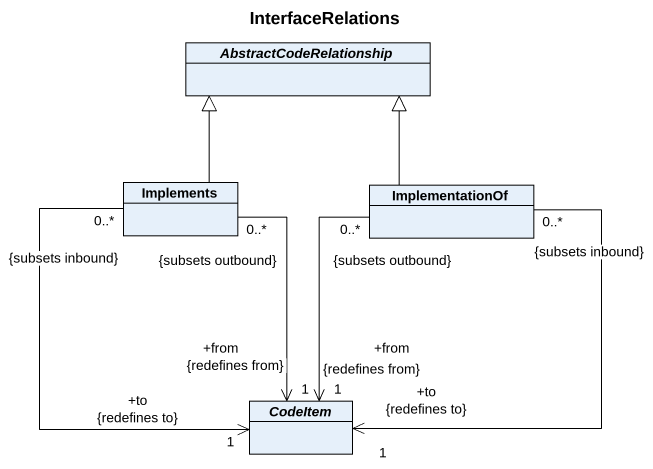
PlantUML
@startuml
title InterfaceRelations
hide circle
hide empty members
abstract class AbstractCodeRelationship
class Implements
class ImplementationOf
abstract class CodeItem
Implements -up-|> AbstractCodeRelationship
Implements "0..*\n{subsets outbound}" --> "+from\n1\n{redefines from}" CodeItem
Implements "0..*\n{subsets inbound}" --> "+to\n1\n{redefines to}" CodeItem
ImplementationOf -up-|> AbstractCodeRelationship
ImplementationOf "0..*\n{subsets outbound}" --> "+from\n1\n{redefines from}" CodeItem
ImplementationOf "0..*\n{subsets inbound}" --> "+to\n1\n{redefines to}" CodeItem
@enduml
